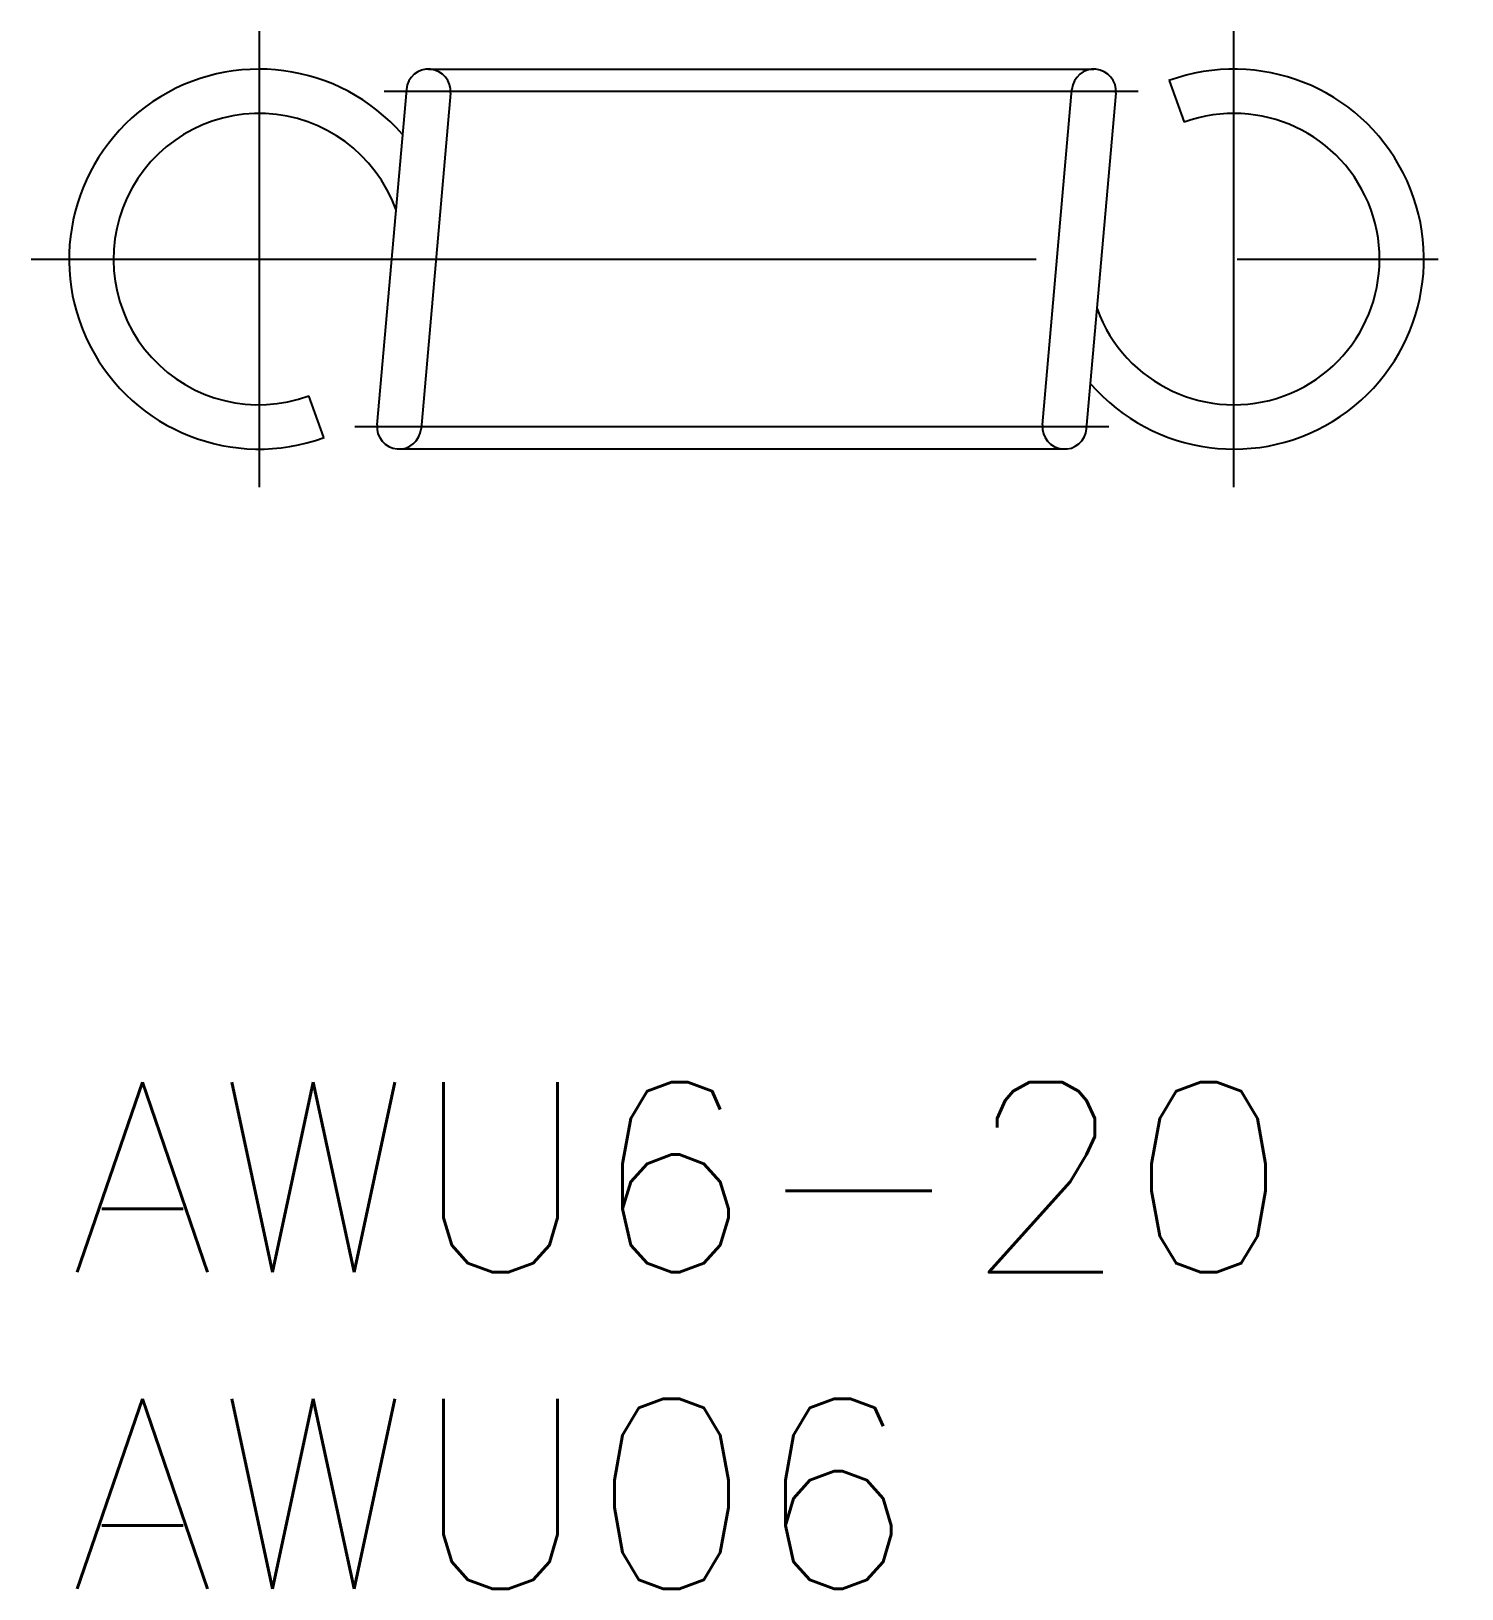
# Model space of a CAD drawing. Extents: x -0.6 to 22, y -8 to 16.6.
import ezdxf

# ---------------------------------------------------------------- set-up
doc = ezdxf.new("R2010")
doc.units = 0
doc.header["$LTSCALE"] = 0.5
doc.linetypes.add('CENTER', pattern=[50.8, 31.75, -6.35, 6.35, -6.35])
doc.linetypes.add('PHANTOM', pattern=[63.5, 31.75, -6.35, 6.35, -6.35, 6.35, -6.35])
doc.layers.get('0').update_dxf_attribs({"linetype": 'CONTINUOUS'})
for name, color, linetype in [('MSM_CENTER', 1, 'CENTER'), ('MSM_CONTINUOUS', 7, 'CONTINUOUS'), ('MSM_IMAGINARY', 6, 'PHANTOM'), ('MSM_PART_NUMBER', 7, 'CONTINUOUS')]:
    doc.layers.add(name, color=color, linetype=linetype)
doc.styles.get("Standard").update_dxf_attribs({"font": 'txt.shx', "height": 3, "bigfont": 'bigfont.shx'})

# ---------------------------------------------------------------- blocks, each defined once
blk = doc.blocks.new('*U2')
at = {"layer": 'MSM_PART_NUMBER'}
blk.add_text('AWU6-20', height=3, dxfattribs=at).set_placement((0, -3))
blk = doc.blocks.new('*U3')
at = {"layer": 'MSM_PART_NUMBER'}
blk.add_text('AWU06', height=3, dxfattribs=at).set_placement((0, -8))

msp = doc.modelspace()

# ---------------------------------------------------------------- linework, layer by layer
for p, q in [((17.374, 15.819), (17.613, 15.161)), ((5.327, 15.681), (4.863, 10.381)), ((6.024, 15.619), (5.561, 10.319)), ((15.376, 10.381), (15.839, 15.681)), ((16.073, 10.319), (16.537, 15.619)), ((4.026, 10.181), (3.787, 10.839))]:
    msp.add_line(p, q)
for centre, radius, start, end in [((3, 13), 3, 40.9859, 290), ((5.676, 15.65), 0.35, 355, 175), ((16.188, 15.65), 0.35, 355, 175), ((18.4, 13), 3, 220.9859, 110), ((3, 13), 2.3, 20, 290), ((18.4, 13), 2.3, 200, 110), ((5.212, 10.35), 0.35, 175, 355), ((15.724, 10.35), 0.35, 175, 355)]:
    msp.add_arc(centre, radius, start, end)
at = {"layer": 'MSM_CENTER'}
for p, q in [((3, 16.6), (3, 9.4)), ((18.4, 9.4), (18.4, 16.6)), ((4.976, 15.65), (16.888, 15.65)), ((-0.6, 13), (22, 13)), ((16.426, 10.35), (4.512, 10.35))]:
    msp.add_line(p, q, dxfattribs=at)
at = {"layer": 'MSM_IMAGINARY'}
for p, q in [((5.676, 16), (16.188, 16)), ((15.724, 10), (5.212, 10))]:
    msp.add_line(p, q, dxfattribs=at)

# ---------------------------------------------------------------- block references
at = {"layer": 'MSM_CONTINUOUS'}
for name in ['*U2', '*U3']:
    msp.add_blockref(name, (0, 0), dxfattribs=at)

doc.saveas('drawing.dxf')
